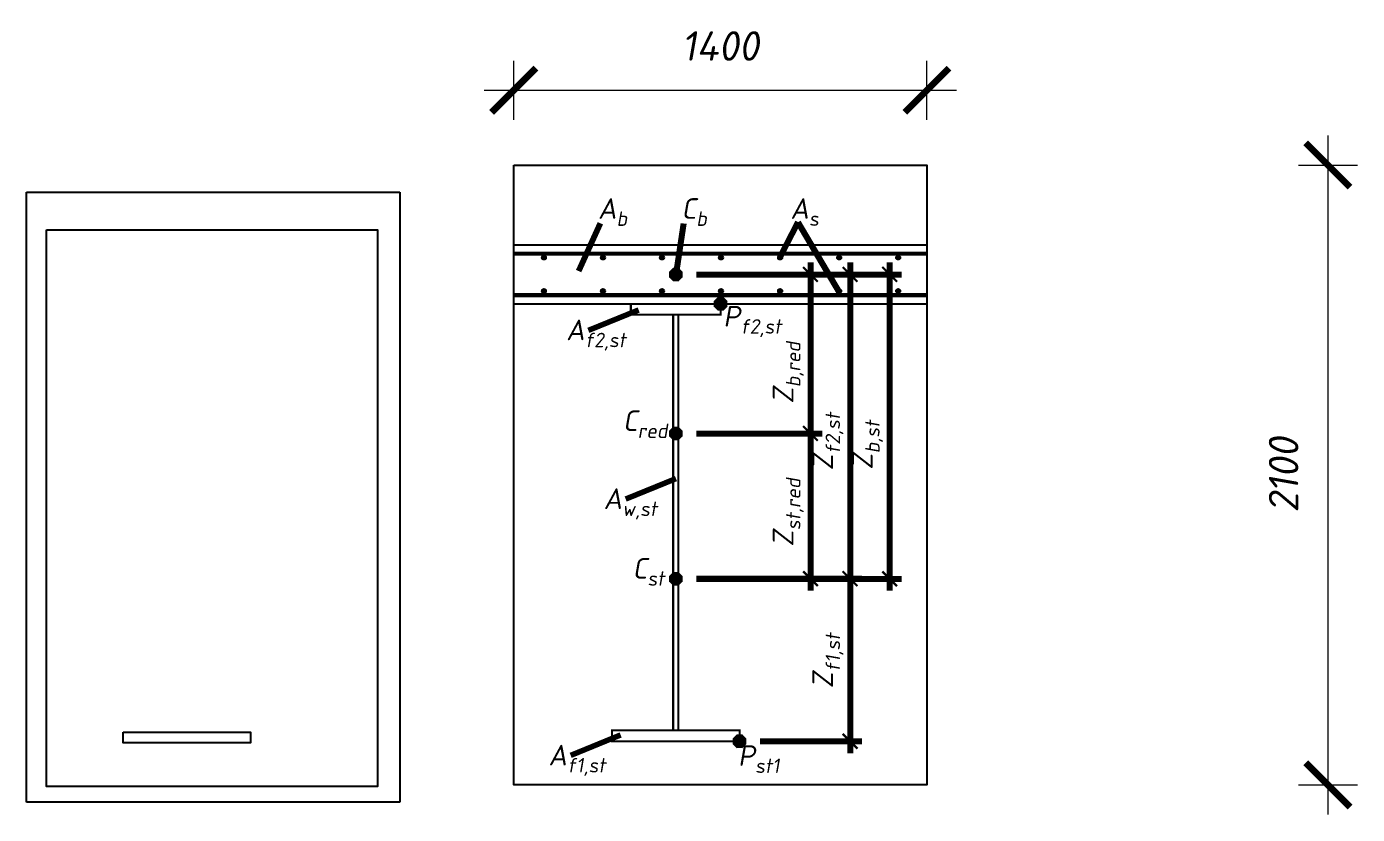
# Model space of a CAD drawing. Header units: millimetres. Extents: x -2648 to 2168491, y -277796 to 297800.
# Drawn here: x 242462 to 246969, y -143583 to -140914 of the extents above; entities that cross this region are included whole.
import ezdxf

# ---------------------------------------------------------------- set-up
doc = ezdxf.new("R2010")
doc.units = ezdxf.units.MM
doc.layers.get('0').update_dxf_attribs({"lineweight": 0})
doc.layers.get('Defpoints').update_dxf_attribs({"color": 252})
doc.styles.add('Лена', font='isocpeur.ttf', dxfattribs={"oblique": 10})
doc.dimstyles.new('S-100', dxfattribs={"dimscale": 100, "dimtxt": 1, "dimasz": 1.5, "dimexe": 1, "dimexo": 1, "dimgap": 1, "dimtad": 1, "dimdec": 0, "dimzin": 0, "dimdsep": 46, "dimtxsty": 'Лена', "dimblk": 'ARCHTICK', "dimcen": 2, "dimdle": 1, "dimclrd": 256, "dimclre": 256, "dimclrt": 256, "dimadec": 0, "dimazin": 0, "dimtfac": 1, "dimtdec": 0, "dimtmove": 1, "dimatfit": 2, "dimfxl": 1, "dimtolj": 1, "dimtzin": 0, "dimlwd": 20, "dimlwe": 20, "dimarcsym": 0})
picture_1 = doc.add_image_def('image1.png', size_in_pixel=(381, 623))

# ---------------------------------------------------------------- blocks, each defined once
blk = doc.blocks.new('_ArchTick')
at = {"color": 0, "linetype": 'ByBlock', "const_width": 0.15}
blk.add_lwpolyline([(-0.5, -0.5), (0.5, 0.5)], dxfattribs=at)
blk = doc.blocks.new('*D601')
at = {"lineweight": 20, "ltscale": 100, "transparency": 16777216}
for p, q in [((244111.6, -141230), (244111.6, -141030)), ((245511.4, -141230), (245511.4, -141030)), ((244011.6, -141130), (245611.4, -141130))]:
    blk.add_line(p, q, dxfattribs=at)
at = {"layer": 'Defpoints', "color": 0, "lineweight": -2, "ltscale": 100, "transparency": 16777216}
for p in [(245511.4, -141130), (244111.6, -141383.4), (245511.4, -141383.4)]:
    blk.add_point(p, dxfattribs=at)
at = {"lineweight": 20, "ltscale": 100, "transparency": 16777216, "xscale": 150, "yscale": 150, "zscale": 150, "rotation": 180}
blk.add_blockref('_ArchTick', (244111.6, -141130), dxfattribs=at)
at = {"lineweight": 20, "ltscale": 100, "transparency": 16777216, "xscale": 150, "yscale": 150, "zscale": 150}
blk.add_blockref('_ArchTick', (245511.4, -141130), dxfattribs=at)
at = {"lineweight": -2, "ltscale": 100, "transparency": 16777216, "insert": (244811.5, -140980), "char_height": 100, "attachment_point": 5, "style": 'Лена'}
blk.add_mtext('\\A1;1400', dxfattribs=at)
blk = doc.blocks.new('*D602')
at = {"lineweight": 20, "ltscale": 100, "transparency": 16777216}
for p, q in [((246869.3, -141283.4), (246869.3, -143583.1)), ((246769.3, -141383.4), (246969.3, -141383.4)), ((246769.3, -143483.1), (246969.3, -143483.1))]:
    blk.add_line(p, q, dxfattribs=at)
at = {"layer": 'Defpoints', "color": 0, "lineweight": -2, "ltscale": 100, "transparency": 16777216}
for p in [(245511.4, -141383.4), (245511.4, -143483.1), (246869.3, -143483.1)]:
    blk.add_point(p, dxfattribs=at)
at = {"lineweight": 20, "ltscale": 100, "transparency": 16777216, "xscale": 150, "yscale": 150, "zscale": 150}
for p, rotation in [((246869.3, -141383.4), 90), ((246869.3, -143483.1), 270)]:
    blk.add_blockref('_ArchTick', p, dxfattribs=dict(at, rotation=rotation))
at = {"lineweight": -2, "ltscale": 100, "transparency": 16777216, "insert": (246719.3, -142433.2), "char_height": 100, "attachment_point": 5, "rotation": 90, "style": 'Лена'}
blk.add_mtext('\\A1;2100', dxfattribs=at)
blk = doc.blocks.new('*D603')
at = {"lineweight": 120, "ltscale": 100, "transparency": 16777216}
for p, q in [((245385, -141713.8), (245385, -142824.9)), ((244730.4, -141753.8), (245425, -141753.8)), ((244730.4, -142784.9), (245425, -142784.9))]:
    blk.add_line(p, q, dxfattribs=at)
at = {"layer": 'Defpoints', "color": 0, "lineweight": -2, "ltscale": 100, "transparency": 16777216}
for p in [(244660.4, -141753.8), (244660.4, -142784.9), (245385, -142784.9)]:
    blk.add_point(p, dxfattribs=at)
at = {"lineweight": 120, "ltscale": 100, "transparency": 16777216, "xscale": 50, "yscale": 50, "zscale": 50}
for p, rotation in [((245385, -141753.8), 90), ((245385, -142784.9), 270)]:
    blk.add_blockref('_ArchTick', p, dxfattribs=dict(at, rotation=rotation))
at = {"lineweight": -2, "ltscale": 100, "transparency": 16777216, "insert": (245304.1, -142332.1), "char_height": 70, "attachment_point": 5, "rotation": 90, "style": 'Лена'}
blk.add_mtext('\\A1;Z{\\H0.7x;\\S^ b,st;}', dxfattribs=at)
blk = doc.blocks.new('*D604')
at = {"lineweight": 120, "ltscale": 100, "transparency": 16777216}
for p, q in [((245250.9, -141713.8), (245250.9, -142824.5)), ((244730.4, -141753.8), (245290.9, -141753.8)), ((244730.4, -142784.5), (245290.9, -142784.5))]:
    blk.add_line(p, q, dxfattribs=at)
at = {"layer": 'Defpoints', "color": 0, "lineweight": -2, "ltscale": 100, "transparency": 16777216}
for p in [(244660.4, -141753.8), (244660.4, -142784.5), (245250.9, -142784.5)]:
    blk.add_point(p, dxfattribs=at)
at = {"lineweight": 120, "ltscale": 100, "transparency": 16777216, "xscale": 50, "yscale": 50, "zscale": 50}
for p, rotation in [((245250.9, -141753.8), 90), ((245250.9, -142784.5), 270)]:
    blk.add_blockref('_ArchTick', p, dxfattribs=dict(at, rotation=rotation))
at = {"lineweight": -2, "ltscale": 100, "transparency": 16777216, "insert": (245170.1, -142320.2), "char_height": 70, "attachment_point": 5, "rotation": 90, "style": 'Лена'}
blk.add_mtext('\\A1;Z{\\H0.7x;\\S^ f2,st;}', dxfattribs=at)
blk = doc.blocks.new('*D605')
at = {"lineweight": 120, "ltscale": 100, "transparency": 16777216}
for p, q in [((245116.8, -141713.8), (245116.8, -142332.4)), ((244730.4, -141753.8), (245156.8, -141753.8)), ((244730.4, -142292.4), (245156.8, -142292.4))]:
    blk.add_line(p, q, dxfattribs=at)
at = {"layer": 'Defpoints', "color": 0, "lineweight": -2, "ltscale": 100, "transparency": 16777216}
for p in [(244660.4, -141753.8), (244660.4, -142292.4), (245116.8, -142292.4)]:
    blk.add_point(p, dxfattribs=at)
at = {"lineweight": 120, "ltscale": 100, "transparency": 16777216, "xscale": 50, "yscale": 50, "zscale": 50}
for p, rotation in [((245116.8, -141753.8), 90), ((245116.8, -142292.4), 270)]:
    blk.add_blockref('_ArchTick', p, dxfattribs=dict(at, rotation=rotation))
at = {"lineweight": -2, "ltscale": 100, "transparency": 16777216, "insert": (245036, -142086.9), "char_height": 70, "attachment_point": 5, "rotation": 90, "style": 'Лена'}
blk.add_mtext('\\A1;Z{\\H0.7x;\\S^ b,red;}', dxfattribs=at)
blk = doc.blocks.new('*D606')
at = {"lineweight": 120, "ltscale": 100, "transparency": 16777216}
for p, q in [((245116.8, -142252.4), (245116.8, -142824.5)), ((244730.4, -142292.4), (245156.8, -142292.4)), ((244730.4, -142784.5), (245156.8, -142784.5))]:
    blk.add_line(p, q, dxfattribs=at)
at = {"layer": 'Defpoints', "color": 0, "lineweight": -2, "ltscale": 100, "transparency": 16777216}
for p in [(244660.4, -142292.4), (244660.4, -142784.5), (245116.8, -142784.5)]:
    blk.add_point(p, dxfattribs=at)
at = {"lineweight": 120, "ltscale": 100, "transparency": 16777216, "xscale": 50, "yscale": 50, "zscale": 50}
for p, rotation in [((245116.8, -142292.4), 90), ((245116.8, -142784.5), 270)]:
    blk.add_blockref('_ArchTick', p, dxfattribs=dict(at, rotation=rotation))
at = {"lineweight": -2, "ltscale": 100, "transparency": 16777216, "insert": (245036, -142560.2), "char_height": 70, "attachment_point": 5, "rotation": 90, "style": 'Лена'}
blk.add_mtext('\\A1;Z{\\H0.7x;\\S^ st,red;}', dxfattribs=at)
blk = doc.blocks.new('*D607')
at = {"lineweight": 120, "ltscale": 100, "transparency": 16777216}
for p, q in [((245250.9, -142744.5), (245250.9, -143375.4)), ((244730.4, -142784.5), (245290.9, -142784.5)), ((244946.5, -143335.4), (245290.9, -143335.4))]:
    blk.add_line(p, q, dxfattribs=at)
at = {"layer": 'Defpoints', "color": 0, "lineweight": -2, "ltscale": 100, "transparency": 16777216}
for p in [(244660.4, -142784.5), (244876.5, -143335.4), (245250.9, -143335.4)]:
    blk.add_point(p, dxfattribs=at)
at = {"lineweight": 120, "ltscale": 100, "transparency": 16777216, "xscale": 50, "yscale": 50, "zscale": 50}
for p, rotation in [((245250.9, -142784.5), 90), ((245250.9, -143335.4), 270)]:
    blk.add_blockref('_ArchTick', p, dxfattribs=dict(at, rotation=rotation))
at = {"lineweight": -2, "ltscale": 100, "transparency": 16777216, "insert": (245170.1, -143062.9), "char_height": 70, "attachment_point": 5, "rotation": 90, "style": 'Лена'}
blk.add_mtext('\\A1;Z{\\H0.7x;\\S^ f1,st;}', dxfattribs=at)

msp = doc.modelspace()

# ---------------------------------------------------------------- hatches: boundary and pattern name
at = {"lineweight": -2, "ltscale": 100}
h = msp.add_hatch(color=256, dxfattribs=at)
h.dxf.hatch_style = 1
edge = h.paths.add_edge_path()
edge.add_arc((244213.9, -141696.8), 7, 0, 360)
h = msp.add_hatch(color=256, dxfattribs=at)
h.dxf.hatch_style = 1
edge = h.paths.add_edge_path()
edge.add_arc((244413.9, -141696.8), 7, 0, 360)
h = msp.add_hatch(color=256, dxfattribs=at)
h.dxf.hatch_style = 1
edge = h.paths.add_edge_path()
edge.add_arc((244613.9, -141696.8), 7, 0, 360)
h = msp.add_hatch(color=256, dxfattribs=at)
h.dxf.hatch_style = 1
edge = h.paths.add_edge_path()
edge.add_arc((244813.9, -141696.8), 7, 0, 360)
h = msp.add_hatch(color=256, dxfattribs=at)
h.dxf.hatch_style = 1
edge = h.paths.add_edge_path()
edge.add_arc((245013.9, -141696.8), 7, 0, 360)
h = msp.add_hatch(color=256, dxfattribs=at)
h.dxf.hatch_style = 1
edge = h.paths.add_edge_path()
edge.add_arc((245213.9, -141696.8), 7, 0, 360)
h = msp.add_hatch(color=256, dxfattribs=at)
h.dxf.hatch_style = 1
edge = h.paths.add_edge_path()
edge.add_arc((245413.9, -141696.8), 7, 0, 360)
h = msp.add_hatch(color=256, dxfattribs=at)
h.dxf.hatch_style = 1
edge = h.paths.add_edge_path()
edge.add_arc((244213.9, -141809.7), 7, 0, 360)
h = msp.add_hatch(color=256, dxfattribs=at)
h.dxf.hatch_style = 1
edge = h.paths.add_edge_path()
edge.add_arc((244413.9, -141809.7), 7, 0, 360)
h = msp.add_hatch(color=256, dxfattribs=at)
h.dxf.hatch_style = 1
edge = h.paths.add_edge_path()
edge.add_arc((244613.9, -141809.7), 7, 0, 360)
h = msp.add_hatch(color=256, dxfattribs=at)
h.dxf.hatch_style = 1
edge = h.paths.add_edge_path()
edge.add_arc((244813.9, -141809.7), 7, 0, 360)
h = msp.add_hatch(color=256, dxfattribs=at)
h.dxf.hatch_style = 1
edge = h.paths.add_edge_path()
edge.add_arc((245013.9, -141809.7), 7, 0, 360)
h = msp.add_hatch(color=256, dxfattribs=at)
h.dxf.hatch_style = 1
edge = h.paths.add_edge_path()
edge.add_arc((245213.9, -141809.7), 7, 0, 360)
h = msp.add_hatch(color=256, dxfattribs=at)
h.dxf.hatch_style = 1
edge = h.paths.add_edge_path()
edge.add_arc((245413.9, -141809.7), 7, 0, 360)
h = msp.add_hatch(color=256, dxfattribs=at)
h.dxf.hatch_style = 1
edge = h.paths.add_edge_path()
edge.add_arc((245213.9, -141814), 5, 0, 360)

# ---------------------------------------------------------------- linework, layer by layer
at = {"lineweight": 120, "ltscale": 100}
for p, q in [((244404.2, -141581.4), (244331.4, -141742.8)), ((244687, -141581.4), (244660.4, -141753.8)), ((245073.8, -141577.1), (245013.9, -141693.6)), ((245073.8, -141577.1), (245213.9, -141814)), ((244365, -141942.2), (244533.8, -141873.5)), ((244491.8, -142514.1), (244660.6, -142445.4)), ((244305, -143382.8), (244473.8, -143314.1))]:
    msp.add_line(p, q, dxfattribs=at)
at = {"lineweight": 200, "ltscale": 100}
for p, q in [((244637.9, -141753.8), (244682.9, -141753.8)), ((244644.5, -141769.7), (244676.3, -141737.9)), ((244676.3, -141769.7), (244644.5, -141737.9)), ((244660.4, -141731.3), (244660.4, -141776.3)), ((244796.5, -141869.7), (244828.4, -141837.9)), ((244828.4, -141869.7), (244796.5, -141837.9)), ((244812.4, -141831.3), (244812.4, -141876.3)), ((244789.9, -141853.8), (244834.9, -141853.8)), ((244637.9, -142292.4), (244682.9, -142292.4)), ((244644.5, -142308.3), (244676.3, -142276.5)), ((244676.3, -142308.3), (244644.5, -142276.5)), ((244660.4, -142269.9), (244660.4, -142314.9)), ((244637.9, -142784.9), (244682.9, -142784.9)), ((244644.5, -142800.9), (244676.3, -142769)), ((244676.3, -142800.9), (244644.5, -142769)), ((244660.4, -142762.4), (244660.4, -142807.4)), ((244854, -143335.4), (244899, -143335.4)), ((244860.6, -143351.4), (244892.4, -143319.5)), ((244892.4, -143351.4), (244860.6, -143319.5)), ((244876.5, -143312.9), (244876.5, -143357.9))]:
    msp.add_line(p, q, dxfattribs=at)
at = {"color": 9, "lineweight": -2, "ltscale": 100, "true_color": 0xc7c8ca}
msp.add_lwpolyline([(244111.6, -141383.4), (245511.4, -141383.4), (245511.4, -143483.1), (244111.6, -143483.1)], close=True, dxfattribs=at)
at = {"lineweight": -2, "ltscale": 100}
for points in [[(242528.6, -141603.1), (243650.4, -141603.1), (243650.4, -143488.7), (242528.6, -143488.7)], [(242788.3, -143304.4), (243220.4, -143304.4), (243220.4, -143341.1), (242788.3, -143341.1)]]:
    msp.add_lwpolyline(points, close=True, dxfattribs=at)
for points, const_width in [([(244111.6, -141653.8), (245511.4, -141653.8)], 7), ([(244111.6, -141683.6), (245511.4, -141683.6)], 14), ([(244111.6, -141824), (245511.4, -141824)], 14), ([(245511.4, -141853.8), (244111.6, -141853.8)], 7)]:
    msp.add_lwpolyline(points, dxfattribs=dict(at, const_width=const_width))
at = {"lineweight": -2, "ltscale": 100, "const_width": 7}
for points in [[(244508.4, -141853.8), (244812.4, -141853.8), (244812.4, -141890.5), (244508.4, -141890.5)], [(244651.7, -141890.5), (244669.2, -141890.5), (244669.2, -143298.7), (244651.7, -143298.7)], [(244444.4, -143298.7), (244876.5, -143298.7), (244876.5, -143335.4), (244444.4, -143335.4)]]:
    msp.add_lwpolyline(points, close=True, dxfattribs=at)
at = {"lineweight": -2, "ltscale": 100}
for centre, radius in [((244213.9, -141696.8), 7), ((244413.9, -141696.8), 7), ((244613.9, -141696.8), 7), ((244813.9, -141696.8), 7), ((245013.9, -141696.8), 7), ((245213.9, -141696.8), 7), ((245413.9, -141696.8), 7), ((244213.9, -141809.7), 7), ((244413.9, -141809.7), 7), ((244613.9, -141809.7), 7), ((244813.9, -141809.7), 7), ((245013.9, -141809.7), 7), ((245213.9, -141809.7), 7), ((245413.9, -141809.7), 7), ((245213.9, -141814), 5)]:
    msp.add_circle(centre, radius, dxfattribs=at)

# ---------------------------------------------------------------- texts
at = {"lineweight": -2, "ltscale": 100, "char_height": 70, "attachment_point": 1, "style": 'Лена'}
for s, insert in [('\\A1;A{\\H0.7x;\\S^ b;}', (244397.1, -141495.6)), ('\\A1;C{\\H0.7x;\\S^ b;}', (244679.9, -141495.6)), ('\\A1;A{\\H0.7x;\\S^ s;}', (245048.6, -141495.6)), ('\\A1;P{\\H0.7x;\\S^ f2,st;}', (244821.5, -141860.7)), ('\\A1;{\\fISOCPEUR|b0|i0|c0|p34;A\\fISOCPEUR|b0|i0|c204|p34;\\H0.7x;\\S^ f2,st;}', (244289.2, -141906.7)), ('\\A1;{\\fISOCPEUR|b0|i0|c0|p34;C\\fISOCPEUR|b0|i0|c204|p34;\\H0.7x;\\S^ red;}', (244481.5, -142214.4)), ('\\A1;A{\\H0.7x;\\S^ w,st;}', (244416, -142478.6)), ('\\A1;C{\\H0.7x;\\S^ st;}', (244514.1, -142714.6)), ('\\A1;A{\\H0.7x;\\S^ f1,st;}', (244229.2, -143347.3)), ('\\A1;P{\\H0.7x;\\S^ st1;}', (244871.5, -143349))]:
    msp.add_mtext_dynamic_manual_height_columns(s, width=128.831, gutter_width=12.5, heights=[0], dxfattribs=dict(at, insert=insert))

# ---------------------------------------------------------------- dimensions: what is measured, and where the dimension line sits
at = {"lineweight": -2, "ltscale": 100}
dim = msp.add_linear_dim(base=(245511.4, -141130), p1=(244111.6, -141383.4), p2=(245511.4, -141383.4), dimstyle='S-100', override={"dimatfit": 3, "dimfxlon": 1}, dxfattribs=at)
dim.commit()
dim.dimension.update_dxf_attribs({"geometry": '*D601', "text_midpoint": (244811.5, -140980)})
dim = msp.add_linear_dim(base=(246869.3, -143483.1), p1=(245511.4, -141383.4), p2=(245511.4, -143483.1), angle=90, dimstyle='S-100', override={"dimatfit": 3, "dimfxlon": 1}, dxfattribs=at)
dim.commit()
dim.dimension.update_dxf_attribs({"geometry": '*D602', "text_midpoint": (246719.3, -142433.2)})
for base, p1, p2, text, picture, middle in [((245385, -142784.9), (244660.4, -141753.8), (244660.4, -142784.9), 'Z{\\H0.7x;\\S^ b,st;}', '*D603', (245361.6, -142332.1)), ((245250.9, -142784.5), (244660.4, -141753.8), (244660.4, -142784.5), 'Z{\\H0.7x;\\S^ f2,st;}', '*D604', (245227.7, -142320.2)), ((245116.8, -142292.4), (244660.4, -141753.8), (244660.4, -142292.4), 'Z{\\H0.7x;\\S^ b,red;}', '*D605', (245093.6, -142086.9)), ((245116.8, -142784.5), (244660.4, -142292.4), (244660.4, -142784.5), 'Z{\\H0.7x;\\S^ st,red;}', '*D606', (245093.6, -142560.2)), ((245250.9, -143335.4), (244660.4, -142784.5), (244876.5, -143335.4), 'Z{\\H0.7x;\\S^ f1,st;}', '*D607', (245227.7, -143062.9))]:
    dim = msp.add_linear_dim(base=base, p1=p1, p2=p2, angle=90, text=text, dimstyle='S-100', override={"dimtxt": 0.7, "dimasz": 0.5, "dimexe": 0.4, "dimexo": 0.7, "dimgap": 0.2, "dimdle": 0.4, "dimatfit": 3, "dimfxl": 0, "dimlwd": 120, "dimlwe": 120}, dxfattribs=at)
    dim.commit()
    dim.dimension.update_dxf_attribs({"geometry": picture, "text_midpoint": middle, "dimtype": 160})

# ---------------------------------------------------------------- pictures from other files: only their frames are drawn
image = msp.add_image(picture_1, insert=(242461.7, -143541.8), size_in_units=(1263.6, 2066.2), dxfattribs=at)
image.dxf.flags = 7

doc.saveas('drawing.dxf')
